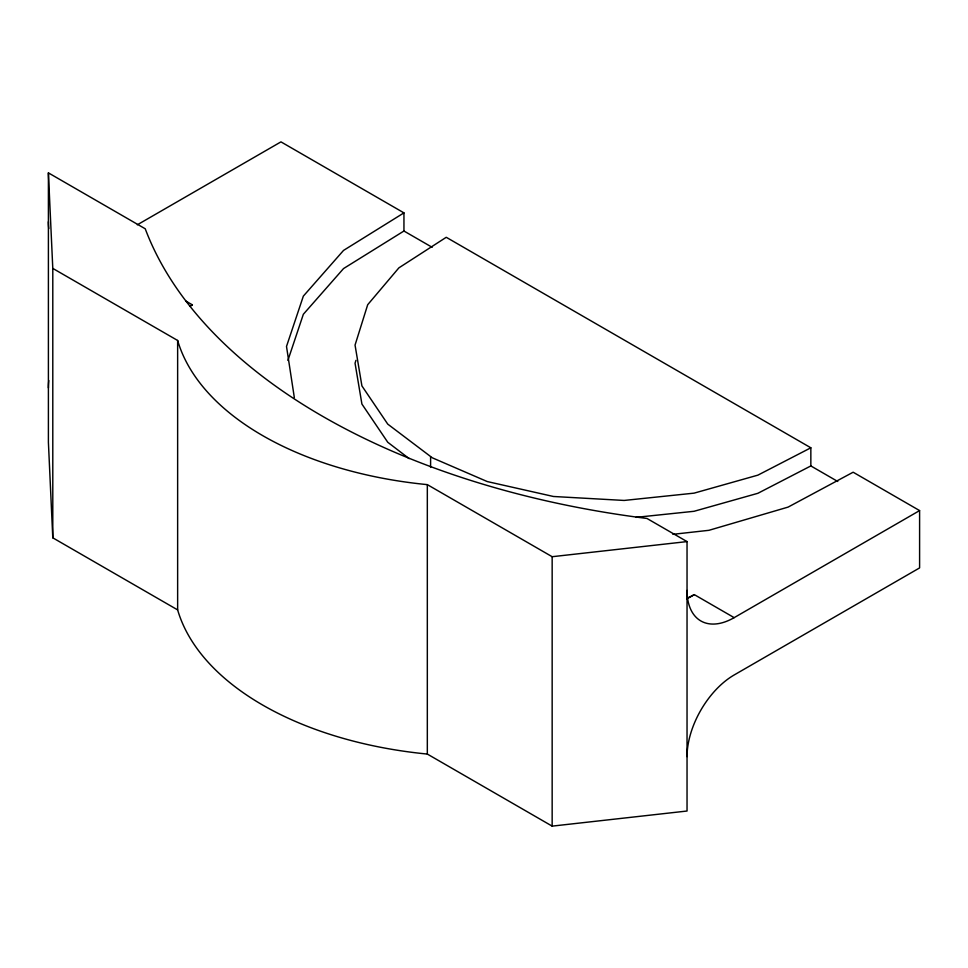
<?xml version="1.0" encoding="UTF-8"?>
<svg xmlns="http://www.w3.org/2000/svg" width="968" height="968" viewBox="0 0 968 968"><rect width="100%" height="100%" fill="white"/><g stroke="black" fill="none" stroke-linecap="round" stroke-linejoin="round"><path stroke-width="1.45" d="M355.958 360.338L355.05 363.218L361.911 404.043L387.744 442.255L409.174 458.614M287.907 360.399L303.347 314.273L343.531 268.572L403.946 231.013L403.946 212.875L280.962 141.873L137.311 224.806M403.946 212.875L343.531 250.422L303.347 296.123L286.504 346.447L294.32 397.497M189.74 306.348L192.354 304.835L185.82 301.048M688.139 597.704A66.647 38.478 -60 0 0 694.298 594.618L734.168 617.644L919.6 510.584L919.6 567.913L734.168 674.974A66.647 38.478 -60 0 0 687.038 756.601M686.615 599.01L694.298 594.618M810.845 447.797L757.896 475.143L694.068 493.148L624.154 500.444L553.442 496.487L487.267 481.568L432.297 457.804L387.744 424.117L361.911 385.905L355.05 345.08L367.695 304.714L398.876 267.87L446.248 237.293L810.845 447.797L810.845 465.935L837.768 481.483M810.845 465.935L757.896 493.293L694.068 511.286L636.061 517.348M48.4 172.873L52.792 268.402L177.64 340.47A304.557 175.837 0 0 0 427.324 484.629L552.159 556.709L687.038 541.596L687.038 811.027L552.159 826.127L427.324 754.06A304.557 175.837 0 0 1 177.64 609.9L52.792 537.821L48.4 442.303L48.4 172.873L145.236 228.787A655.808 378.621 0 0 0 646.951 518.449L687.038 541.596M672.881 534.324L708.951 530.307L788.109 507.099L853.147 472.215L919.6 510.584M403.946 231.013L432.151 247.3M552.159 556.709L552.159 826.127M430.603 456.823L430.603 467.411M427.324 484.629L427.324 754.06M177.64 340.47L177.64 609.9M52.792 268.402L52.792 537.821M48.799 228.581A66.647 38.478 -60 0 1 48.4 221.72M734.168 617.644A66.647 38.478 -60 0 1 687.038 590.432M48.4 387.89A66.647 38.478 -60 0 1 48.799 380.545M192.354 304.835A66.647 38.478 -60 0 1 189.897 306.178"/></g></svg>
